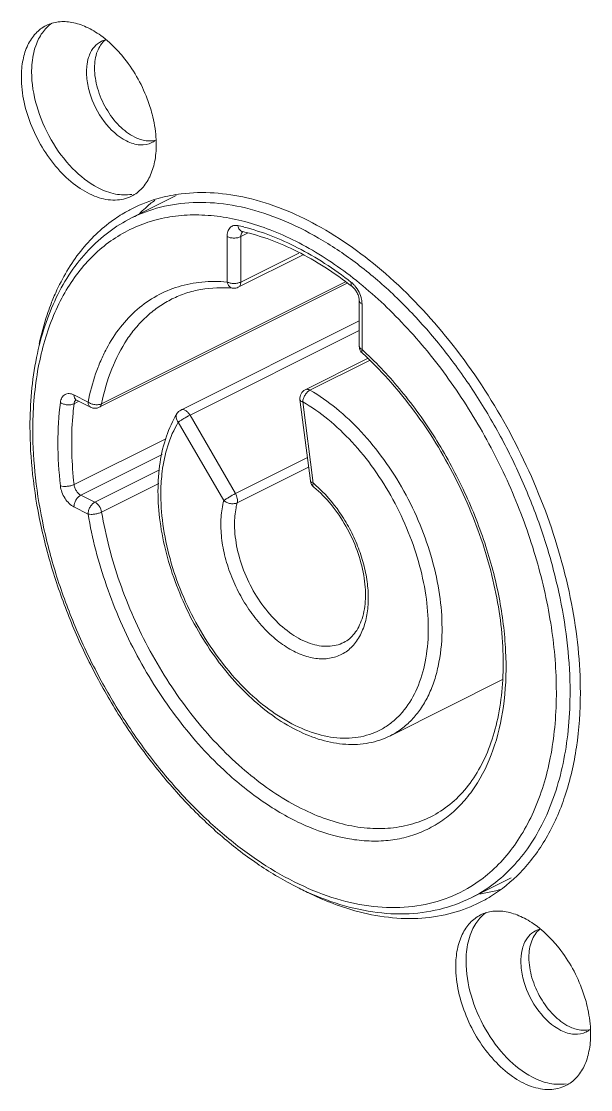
# Model space of a CAD drawing. Header units: millimetres. Extents: x 0 to 2382, y 0 to 1684.
# Drawn here: x 1899.92 to 1917.52, y 928.95 to 961.98 of the extents above; entities that cross this region are included whole.
import ezdxf

# ---------------------------------------------------------------- set-up
doc = ezdxf.new("R2010")
doc.units = ezdxf.units.MM
doc.layers.get('0').update_dxf_attribs({"lineweight": 13})

msp = doc.modelspace()

# ---------------------------------------------------------------- linework, layer by layer
at = {"lineweight": 9}
for p, q in [((1903.323, 955.903), (1904.707, 956.594)), ((1906.914, 955.431), (1906.704, 955.326)), ((1906.757, 955.481), (1906.755, 955.481)), ((1906.28, 953.922), (1906.28, 955.326)), ((1906.704, 955.326), (1906.704, 953.922)), ((1908.616, 954.755), (1906.626, 953.76)), ((1906.704, 953.922), (1908.493, 954.817)), ((1902.326, 950.05), (1909.997, 953.885)), ((1902.399, 950.158), (1909.936, 953.927)), ((1910.364, 953.346), (1910.364, 951.942)), ((1910.452, 953.24), (1910.452, 951.836)), ((1904.848, 949.964), (1910.364, 952.722)), ((1910.364, 952.42), (1905.133, 949.805)), ((1910.623, 951.556), (1908.696, 950.592)), ((1910.681, 951.496), (1908.843, 950.577)), ((1901.543, 950.43), (1901.98, 950.212)), ((1901.545, 950.159), (1901.692, 950.233)), ((1901.594, 950.278), (1901.621, 950.268)), ((1901.621, 950.268), (1902.058, 950.05)), ((1908.532, 950.286), (1908.855, 947.77)), ((1908.941, 947.702), (1908.618, 950.218)), ((1905.133, 949.805), (1906.539, 947.379)), ((1900.27, 949.435), (1900.27, 949.335)), ((1904.77, 949.59), (1906.177, 947.164)), ((1904.38, 949.077), (1901.545, 947.66)), ((1904.27, 948.59), (1901.755, 947.332)), ((1906.539, 947.379), (1908.763, 948.491)), ((1902.192, 947.114), (1904.185, 948.11)), ((1908.8, 948.199), (1906.593, 947.096)), ((1904.165, 947.689), (1902.399, 946.807)), ((1901.755, 947.332), (1902.192, 947.114)), ((1901.98, 946.748), (1901.543, 946.966)), ((1911.328, 939.892), (1914.801, 941.629)), ((1916.462, 941.139), (1916.462, 941.239)), ((1913.833, 934.884), (1915.06, 935.497))]:
    msp.add_line(p, q, dxfattribs=at)
for centre, radius, start, end in [((1902.686, 960.761), 0.672, 104.1946, 116.4443), ((1903.637, 960.419), 1.706, 174.1614, 180.0597), ((1903.656, 958.824), 0.661, 296.5255, 305.9032), ((1905.468, 951.79), 4.896, 97.1263, 101.1028), ((1906.908, 952.698), 4.722, 127.2805, 131.9532), ((1905.383, 952.14), 4.536, 118.8062, 125.3116), ((1905.369, 952.164), 4.508, 116.556, 118.7961), ((1905.3, 951.948), 4.422, 110.613, 116.5618), ((1907.022, 952.571), 4.893, 131.9466, 134.953), ((1905.173, 949.222), 6.604, 75.7756, 77.4249), ((1906.837, 955.382), 0.12, 125.7334, 135.9768), ((1906.492, 954.028), 0.3, 264.9774, 296.5651), ((1907.555, 950.642), 7.208, 155.838, 159.2559), ((1910.664, 951.942), 0.3, 180.0052, 227.6316), ((1902.843, 943.494), 11.291, 47.1876, 47.6312), ((1908.83, 950.324), 0.3, 116.5651, 187.3515), ((1901.672, 950.37), 0.113, 234.0644, 243.4397), ((1902.192, 950.318), 0.3, 243.2663, 296.5651), ((1904.983, 949.696), 0.3, 116.5651, 148.825), ((1909.153, 947.809), 0.3, 187.2995, 230.6864), ((1906.598, 944.842), 3.698, 49.1319, 50.6805), ((1909.679, 946.427), 3.169, 180.0041, 181.9473), ((1906.484, 943.218), 6.443, 359.0582, 0.0019), ((1904.504, 941.239), 12.383, 359.5085, 0.0005), ((1913.029, 943.695), 9.641, 242.0659, 244.8197), ((1913.384, 939.861), 4.913, 278.3782, 279.3051), ((1913.399, 939.773), 4.823, 279.3006, 281.8241), ((1913.427, 939.642), 4.689, 281.8186, 286.8205), ((1912.068, 938.768), 4.513, 294.1542, 296.5552), ((1916.121, 933.259), 0.672, 104.1946, 116.4443), ((1917.072, 932.917), 1.706, 174.1614, 180.0597), ((1917.091, 931.322), 0.661, 296.5255, 305.9032)]:
    msp.add_arc(centre, radius, start, end, dxfattribs=at)
for points, knots in [([(1902.372, 961.544), (1902.232, 961.645), (1901.948, 961.815), (1901.499, 961.966), (1901.066, 961.989), (1900.8, 961.912), (1900.683, 961.853)], [0, 0, 0, 0, 0.28865, 0.548043, 0.78175, 1, 1, 1, 1]), ([(1900.683, 961.853), (1900.563, 961.793), (1900.335, 961.62), (1900.091, 961.246), (1899.945, 960.779), (1899.916, 960.437), (1899.916, 960.258)], [0, 0, 0, 0, 0.217102, 0.450323, 0.710568, 1, 1, 1, 1]), ([(1900.36, 961.228), (1900.41, 961.371), (1900.538, 961.634), (1900.744, 961.846), (1900.856, 961.926)], [0, 0, 0, 0, 0.523161, 1, 1, 1, 1]), ([(1902.386, 961.363), (1902.306, 961.324), (1902.157, 961.204), (1902.062, 961.04), (1902.025, 960.95)], [0, 0, 0, 0, 0.478296, 1, 1, 1, 1]), ([(1902.179, 960.541), (1902.179, 960.715), (1902.22, 961.038), (1902.402, 961.321), (1902.515, 961.411)], [0, 0, 0, 0, 0.546192, 1, 1, 1, 1]), ([(1903.051, 960.899), (1902.999, 960.962), (1902.793, 961.197), (1902.56, 961.409), (1902.372, 961.544)], [0, 0, 0, 0, 0.26041, 1, 1, 1, 1]), ([(1900.234, 960.417), (1900.234, 960.49), (1900.244, 960.764), (1900.294, 961.038), (1900.36, 961.228)], [0, 0, 0, 0, 0.265153, 1, 1, 1, 1]), ([(1902.025, 960.95), (1902.014, 960.923), (1901.973, 960.807), (1901.95, 960.685), (1901.94, 960.592)], [0, 0, 0, 0, 0.237688, 1, 1, 1, 1]), ([(1903.961, 959.113), (1903.919, 959.275), (1903.713, 959.914), (1903.371, 960.51), (1903.051, 960.899)], [0, 0, 0, 0, 0.248998, 1, 1, 1, 1]), ([(1903.328, 956.633), (1903.163, 956.604), (1902.796, 956.618), (1902.147, 956.867), (1901.438, 957.432), (1900.793, 958.31), (1900.355, 959.331), (1900.234, 960.064), (1900.234, 960.417)], [0, 0, 0, 0, 0.093543, 0.199585, 0.384116, 0.591115, 0.802825, 1, 1, 1, 1]), ([(1901.931, 960.417), (1901.931, 960.367), (1901.94, 960.155), (1901.981, 959.945), (1902.025, 959.79)], [0, 0, 0, 0, 0.237813, 1, 1, 1, 1]), ([(1903.421, 958.404), (1903.245, 958.491), (1902.907, 958.754), (1902.517, 959.277), (1902.252, 959.888), (1902.179, 960.329), (1902.179, 960.541)], [0, 0, 0, 0, 0.229426, 0.48792, 0.753051, 1, 1, 1, 1]), ([(1899.916, 960.258), (1899.916, 959.737), (1900.168, 958.674), (1900.871, 957.537), (1901.628, 956.855), (1902.214, 956.533), (1902.799, 956.416), (1903.167, 956.5), (1903.321, 956.576)], [0, 0, 0, 0, 0.274468, 0.560716, 0.691905, 0.808276, 0.909287, 1, 1, 1, 1]), ([(1902.025, 959.79), (1902.119, 959.464), (1902.412, 958.878), (1902.897, 958.419), (1903.169, 958.283)], [0, 0, 0, 0, 0.526961, 1, 1, 1, 1]), ([(1904.088, 958.172), (1904.088, 958.248), (1904.076, 958.565), (1904.022, 958.879), (1903.961, 959.113)], [0, 0, 0, 0, 0.238833, 1, 1, 1, 1]), ([(1903.894, 958.285), (1903.856, 958.285), (1903.692, 958.294), (1903.533, 958.348), (1903.421, 958.404)], [0, 0, 0, 0, 0.233135, 1, 1, 1, 1]), ([(1903.169, 958.283), (1903.298, 958.218), (1903.56, 958.131), (1903.84, 958.177), (1903.951, 958.233)], [0, 0, 0, 0, 0.536293, 1, 1, 1, 1]), ([(1903.321, 956.576), (1903.441, 956.637), (1903.669, 956.809), (1903.913, 957.184), (1904.059, 957.651), (1904.088, 957.993), (1904.088, 958.172)], [0, 0, 0, 0, 0.217102, 0.450323, 0.710568, 1, 1, 1, 1]), ([(1917.205, 941.221), (1917.205, 942.147), (1916.998, 944.065), (1916.186, 946.896), (1914.909, 949.639), (1913.246, 952.121), (1911.299, 954.191), (1909.182, 955.72), (1907.015, 956.615), (1905.534, 956.733), (1904.86, 956.648)], [0, 0, 0, 0, 0.128357, 0.2657, 0.406892, 0.54626, 0.67839, 0.798968, 0.905794, 1, 1, 1, 1]), ([(1904.525, 956.595), (1904.422, 956.575), (1904.019, 956.482), (1903.629, 956.335), (1903.353, 956.197)], [0, 0, 0, 0, 0.252776, 1, 1, 1, 1]), ([(1903.744, 956.086), (1904.056, 956.203), (1904.721, 956.371), (1905.776, 956.408), (1906.879, 956.236), (1908.009, 955.861), (1909.147, 955.292), (1910.273, 954.54), (1911.366, 953.619), (1912.407, 952.546), (1913.376, 951.34), (1914.257, 950.024), (1915.033, 948.623), (1915.689, 947.162), (1916.213, 945.668), (1916.596, 944.169), (1916.831, 942.692), (1916.887, 941.716), (1916.887, 941.239)], [0, 0, 0, 0, 0.044811, 0.091517, 0.141108, 0.194215, 0.251117, 0.311787, 0.375944, 0.44311, 0.512656, 0.583847, 0.655879, 0.727911, 0.799107, 0.868657, 0.935836, 1, 1, 1, 1]), ([(1900.27, 949.435), (1900.275, 950.051), (1900.352, 950.958), (1900.622, 952.105), (1900.894, 952.882), (1901.238, 953.587), (1901.651, 954.213), (1902.13, 954.755), (1902.671, 955.205), (1903.267, 955.559), (1903.913, 955.814), (1904.601, 955.966), (1905.324, 956.015), (1906.076, 955.96), (1906.848, 955.802), (1907.634, 955.544), (1908.714, 955.059), (1910.053, 954.206), (1911.555, 952.875), (1912.937, 951.261), (1914.148, 949.426), (1915.144, 947.436), (1915.886, 945.366), (1916.349, 943.292), (1916.462, 941.909), (1916.462, 941.239)], [0, 0, 0, 0, 0.063112, 0.092546, 0.120551, 0.147213, 0.172677, 0.197166, 0.220966, 0.244416, 0.267884, 0.291736, 0.316308, 0.341879, 0.368664, 0.396806, 0.42638, 0.489766, 0.558414, 0.631222, 0.706682, 0.783052, 0.858517, 0.931334, 1, 1, 1, 1]), ([(1900.182, 949.441), (1900.182, 950.16), (1900.272, 951.218), (1900.618, 952.546), (1900.971, 953.435), (1901.421, 954.228), (1901.966, 954.915), (1902.599, 955.484), (1903.076, 955.779), (1903.323, 955.903)], [0, 0, 0, 0, 0.285315, 0.417838, 0.543751, 0.663702, 0.778744, 0.890281, 1, 1, 1, 1]), ([(1902.761, 955.842), (1902.381, 955.573), (1901.677, 954.89), (1901.184, 954.048), (1900.979, 953.592)], [0, 0, 0, 0, 0.48222, 1, 1, 1, 1]), ([(1906.611, 955.667), (1906.568, 955.677), (1906.5, 955.678), (1906.42, 955.645), (1906.351, 955.59), (1906.292, 955.48), (1906.28, 955.38), (1906.28, 955.326)], [0, 0, 0, 0, 0.237299, 0.348966, 0.461985, 0.708429, 1, 1, 1, 1]), ([(1906.611, 955.667), (1906.615, 955.644), (1906.627, 955.6), (1906.659, 955.543), (1906.703, 955.5), (1906.739, 955.485), (1906.757, 955.481)], [0, 0, 0, 0, 0.281682, 0.540737, 0.777236, 1, 1, 1, 1]), ([(1906.716, 955.406), (1906.714, 955.4), (1906.707, 955.374), (1906.704, 955.346), (1906.704, 955.326)], [0, 0, 0, 0, 0.235679, 1, 1, 1, 1]), ([(1906.751, 955.465), (1906.747, 955.461), (1906.732, 955.443), (1906.722, 955.422), (1906.716, 955.406)], [0, 0, 0, 0, 0.236782, 1, 1, 1, 1]), ([(1910.149, 953.781), (1909.876, 953.993), (1909.325, 954.384), (1908.22, 955.017), (1907.342, 955.35), (1906.757, 955.481)], [0, 0, 0, 0, 0.271831, 0.529585, 1, 1, 1, 1]), ([(1910.121, 953.912), (1909.855, 954.119), (1909.317, 954.502), (1908.233, 955.134), (1907.372, 955.477), (1906.796, 955.623)], [0, 0, 0, 0, 0.268997, 0.525691, 1, 1, 1, 1]), ([(1906.704, 955.326), (1906.674, 955.31), (1906.603, 955.289), (1906.492, 955.278), (1906.381, 955.289), (1906.311, 955.31), (1906.28, 955.326)], [0, 0, 0, 0, 0.23537, 0.5, 0.76463, 1, 1, 1, 1]), ([(1906.28, 953.922), (1906.022, 953.945), (1905.511, 953.947), (1904.77, 953.803), (1904.088, 953.515), (1903.478, 953.088), (1902.954, 952.531), (1902.599, 951.975), (1902.362, 951.482), (1902.152, 950.938), (1902.039, 950.507), (1901.98, 950.212)], [0, 0, 0, 0, 0.123779, 0.242283, 0.358274, 0.474896, 0.595188, 0.721695, 0.787935, 0.856363, 1, 1, 1, 1]), ([(1906.466, 953.73), (1906.134, 953.759), (1905.636, 953.744), (1905.007, 953.588), (1904.715, 953.468), (1904.575, 953.398)], [0, 0, 0, 0, 0.514426, 0.759263, 1, 1, 1, 1]), ([(1906.28, 953.922), (1906.286, 953.897), (1906.304, 953.848), (1906.346, 953.787), (1906.401, 953.744), (1906.445, 953.731), (1906.466, 953.73)], [0, 0, 0, 0, 0.279586, 0.53854, 0.775949, 1, 1, 1, 1]), ([(1906.28, 953.922), (1906.311, 953.907), (1906.381, 953.885), (1906.492, 953.875), (1906.603, 953.885), (1906.674, 953.907), (1906.704, 953.922)], [0, 0, 0, 0, 0.23537, 0.500001, 0.764631, 1, 1, 1, 1]), ([(1906.704, 953.922), (1906.704, 953.904), (1906.701, 953.869), (1906.686, 953.822), (1906.662, 953.784), (1906.638, 953.766), (1906.626, 953.76)], [0, 0, 0, 0, 0.289581, 0.549661, 0.782849, 1, 1, 1, 1]), ([(1910.121, 953.912), (1910.118, 953.898), (1910.115, 953.872), (1910.117, 953.834), (1910.128, 953.803), (1910.142, 953.787), (1910.149, 953.781)], [0, 0, 0, 0, 0.303685, 0.567778, 0.795087, 1, 1, 1, 1]), ([(1910.228, 953.809), (1910.22, 953.819), (1910.187, 953.856), (1910.15, 953.889), (1910.121, 953.912)], [0, 0, 0, 0, 0.258292, 1, 1, 1, 1]), ([(1910.149, 953.781), (1910.18, 953.758), (1910.238, 953.696), (1910.306, 953.586), (1910.351, 953.466), (1910.364, 953.384), (1910.364, 953.346)], [0, 0, 0, 0, 0.230534, 0.502697, 0.773601, 1, 1, 1, 1]), ([(1910.436, 953.386), (1910.421, 953.464), (1910.367, 953.615), (1910.28, 953.749), (1910.228, 953.809)], [0, 0, 0, 0, 0.499336, 1, 1, 1, 1]), ([(1904.575, 953.398), (1904.439, 953.33), (1904.173, 953.173), (1903.807, 952.885), (1903.474, 952.543), (1903.072, 952.012), (1902.668, 951.221), (1902.472, 950.525), (1902.399, 950.158)], [0, 0, 0, 0, 0.113472, 0.228242, 0.345535, 0.46643, 0.72199, 1, 1, 1, 1]), ([(1910.452, 953.24), (1910.439, 953.246), (1910.415, 953.26), (1910.387, 953.286), (1910.368, 953.315), (1910.364, 953.336), (1910.364, 953.346)], [0, 0, 0, 0, 0.301881, 0.565479, 0.793524, 1, 1, 1, 1]), ([(1910.452, 953.24), (1910.452, 953.252), (1910.45, 953.301), (1910.444, 953.35), (1910.436, 953.386)], [0, 0, 0, 0, 0.240977, 1, 1, 1, 1]), ([(1900.815, 953.195), (1900.779, 953.1), (1900.64, 952.71), (1900.532, 952.308), (1900.466, 952.001)], [0, 0, 0, 0, 0.243439, 1, 1, 1, 1]), ([(1906.28, 938.738), (1906.669, 938.382), (1907.465, 937.752), (1908.742, 937.05), (1909.828, 936.715), (1910.663, 936.624), (1911.254, 936.641), (1911.818, 936.742), (1912.35, 936.925), (1912.842, 937.19), (1913.291, 937.534), (1913.692, 937.952), (1914.167, 938.617), (1914.615, 939.627), (1914.896, 941.015), (1914.932, 942.558), (1914.723, 944.199), (1914.276, 945.88), (1913.609, 947.538), (1912.747, 949.113), (1911.721, 950.545), (1910.931, 951.393), (1910.516, 951.777)], [0, 0, 0, 0, 0.066849, 0.128165, 0.183754, 0.209642, 0.234466, 0.25849, 0.282036, 0.305465, 0.329147, 0.353432, 0.378622, 0.432508, 0.492005, 0.55718, 0.627323, 0.701185, 0.777162, 0.853475, 0.928312, 1, 1, 1, 1]), ([(1910.364, 951.942), (1910.364, 951.933), (1910.368, 951.911), (1910.387, 951.883), (1910.415, 951.857), (1910.439, 951.843), (1910.452, 951.836)], [0, 0, 0, 0, 0.206477, 0.434529, 0.698129, 1, 1, 1, 1]), ([(1910.452, 951.836), (1910.448, 951.824), (1910.442, 951.801), (1910.44, 951.768), (1910.446, 951.741), (1910.456, 951.726), (1910.462, 951.721)], [0, 0, 0, 0, 0.314159, 0.581288, 0.804384, 1, 1, 1, 1]), ([(1912.581, 937.388), (1912.789, 937.492), (1913.19, 937.752), (1913.707, 938.274), (1914.136, 938.924), (1914.468, 939.689), (1914.697, 940.557), (1914.818, 941.513), (1914.828, 942.539), (1914.727, 943.616), (1914.516, 944.725), (1914.089, 946.23), (1913.31, 948.061), (1912.057, 950.053), (1911.019, 951.213), (1910.462, 951.721)], [0, 0, 0, 0, 0.042782, 0.087131, 0.134253, 0.185025, 0.239858, 0.298822, 0.361708, 0.4281, 0.497423, 0.568988, 0.715589, 0.861427, 1, 1, 1, 1]), ([(1901.543, 950.43), (1901.519, 950.442), (1901.471, 950.462), (1901.397, 950.475), (1901.327, 950.469), (1901.264, 950.445), (1901.21, 950.404), (1901.167, 950.346), (1901.137, 950.275), (1901.127, 950.223), (1901.123, 950.195)], [0, 0, 0, 0, 0.138259, 0.264854, 0.382008, 0.494401, 0.607733, 0.727464, 0.857697, 1, 1, 1, 1]), ([(1901.543, 950.43), (1901.543, 950.4), (1901.551, 950.342), (1901.585, 950.293), (1901.605, 950.278)], [0, 0, 0, 0, 0.547639, 1, 1, 1, 1]), ([(1908.618, 950.218), (1908.62, 950.253), (1908.636, 950.327), (1908.685, 950.429), (1908.754, 950.517), (1908.813, 950.562), (1908.843, 950.577)], [0, 0, 0, 0, 0.243382, 0.508286, 0.768676, 1, 1, 1, 1]), ([(1908.696, 950.592), (1908.706, 950.597), (1908.729, 950.605), (1908.781, 950.605), (1908.819, 950.59), (1908.843, 950.577)], [0, 0, 0, 0, 0.224611, 0.461501, 1, 1, 1, 1]), ([(1908.843, 950.577), (1909.127, 950.413), (1909.688, 950.02), (1910.454, 949.294), (1911.155, 948.433), (1911.766, 947.467), (1912.267, 946.428), (1912.639, 945.354), (1912.87, 944.281), (1912.927, 943.566), (1912.927, 943.219)], [0, 0, 0, 0, 0.112503, 0.233422, 0.36081, 0.492132, 0.624545, 0.755123, 0.881073, 1, 1, 1, 1]), ([(1901.123, 950.195), (1901.071, 949.782), (1901.022, 948.921), (1901.074, 948.061), (1901.123, 947.621)], [0, 0, 0, 0, 0.485319, 1, 1, 1, 1]), ([(1901.123, 950.195), (1901.153, 950.175), (1901.221, 950.144), (1901.333, 950.122), (1901.444, 950.124), (1901.515, 950.144), (1901.545, 950.159)], [0, 0, 0, 0, 0.24359, 0.5085, 0.768778, 1, 1, 1, 1]), ([(1901.545, 950.159), (1901.533, 950.061), (1901.489, 949.658), (1901.472, 949.253), (1901.472, 948.946)], [0, 0, 0, 0, 0.24405, 1, 1, 1, 1]), ([(1901.569, 950.235), (1901.566, 950.229), (1901.554, 950.206), (1901.548, 950.179), (1901.545, 950.159)], [0, 0, 0, 0, 0.234438, 1, 1, 1, 1]), ([(1901.606, 950.277), (1901.603, 950.274), (1901.588, 950.262), (1901.576, 950.247), (1901.569, 950.235)], [0, 0, 0, 0, 0.241942, 1, 1, 1, 1]), ([(1902.057, 950.05), (1902.045, 950.056), (1902.022, 950.074), (1901.997, 950.112), (1901.983, 950.159), (1901.98, 950.194), (1901.98, 950.212)], [0, 0, 0, 0, 0.217025, 0.450434, 0.710904, 1, 1, 1, 1]), ([(1901.98, 950.212), (1902.009, 950.19), (1902.076, 950.154), (1902.187, 950.126), (1902.298, 950.124), (1902.369, 950.143), (1902.399, 950.158)], [0, 0, 0, 0, 0.247708, 0.512719, 0.770757, 1, 1, 1, 1]), ([(1902.399, 950.158), (1902.394, 950.135), (1902.379, 950.091), (1902.345, 950.059), (1902.326, 950.05)], [0, 0, 0, 0, 0.53498, 1, 1, 1, 1]), ([(1908.618, 950.218), (1908.606, 950.221), (1908.581, 950.231), (1908.548, 950.25), (1908.534, 950.274), (1908.533, 950.286)], [0, 0, 0, 0, 0.32069, 0.705595, 1, 1, 1, 1]), ([(1908.618, 950.218), (1908.892, 950.06), (1909.432, 949.68), (1910.17, 948.978), (1910.843, 948.144), (1911.427, 947.209), (1911.902, 946.205), (1912.252, 945.169), (1912.462, 944.136), (1912.507, 943.45), (1912.502, 943.118)], [0, 0, 0, 0, 0.112689, 0.233891, 0.361593, 0.493174, 0.625705, 0.75618, 0.881751, 1, 1, 1, 1]), ([(1911.328, 939.892), (1911.12, 939.788), (1910.665, 939.636), (1909.931, 939.599), (1909.17, 939.741), (1908.404, 940.052), (1907.651, 940.517), (1906.929, 941.121), (1906.255, 941.846), (1905.649, 942.673), (1905.125, 943.576), (1904.7, 944.532), (1904.385, 945.512), (1904.19, 946.489), (1904.12, 947.435), (1904.18, 948.327), (1904.37, 949.14), (1904.593, 949.631), (1904.726, 949.851)], [0, 0, 0, 0, 0.048378, 0.098363, 0.151334, 0.208222, 0.269397, 0.334688, 0.403477, 0.474814, 0.54753, 0.620346, 0.691975, 0.761225, 0.827105, 0.888936, 0.946475, 1, 1, 1, 1]), ([(1904.77, 949.59), (1904.754, 949.61), (1904.725, 949.653), (1904.701, 949.722), (1904.7, 949.791), (1904.715, 949.833), (1904.726, 949.851)], [0, 0, 0, 0, 0.279739, 0.53869, 0.776031, 1, 1, 1, 1]), ([(1905.133, 949.805), (1905.067, 949.772), (1904.97, 949.717), (1904.85, 949.644), (1904.794, 949.607), (1904.77, 949.59)], [0, 0, 0, 0, 0.525539, 0.789339, 1, 1, 1, 1]), ([(1904.848, 949.964), (1904.859, 949.969), (1904.881, 949.977), (1904.932, 949.978), (1905, 949.952), (1905.074, 949.891), (1905.115, 949.835), (1905.133, 949.805)], [0, 0, 0, 0, 0.095979, 0.196927, 0.425984, 0.697866, 1, 1, 1, 1]), ([(1913.833, 934.884), (1913.519, 934.727), (1912.844, 934.482), (1911.756, 934.346), (1910.615, 934.437), (1909.444, 934.748), (1908.264, 935.267), (1907.097, 935.983), (1905.961, 936.879), (1904.877, 937.94), (1903.865, 939.144), (1902.945, 940.468), (1902.132, 941.887), (1901.443, 943.373), (1900.892, 944.898), (1900.488, 946.433), (1900.241, 947.948), (1900.182, 948.951), (1900.182, 949.441)], [0, 0, 0, 0, 0.046192, 0.093605, 0.143305, 0.196087, 0.252412, 0.312413, 0.375931, 0.442567, 0.511735, 0.582713, 0.654687, 0.726795, 0.79817, 0.867979, 0.935468, 1, 1, 1, 1]), ([(1904.23, 947.456), (1904.234, 947.659), (1904.282, 948.394), (1904.493, 949.132), (1904.77, 949.59)], [0, 0, 0, 0, 0.274375, 1, 1, 1, 1]), ([(1913.821, 935.232), (1913.534, 935.055), (1912.909, 934.765), (1911.878, 934.558), (1910.777, 934.579), (1909.632, 934.825), (1908.466, 935.288), (1907.3, 935.956), (1906.158, 936.815), (1905.063, 937.848), (1904.035, 939.034), (1903.097, 940.348), (1902.267, 941.763), (1901.562, 943.251), (1900.997, 944.78), (1900.584, 946.32), (1900.33, 947.839), (1900.27, 948.845), (1900.27, 949.335)], [0, 0, 0, 0, 0.044861, 0.090672, 0.1388, 0.190255, 0.245617, 0.305064, 0.368432, 0.43529, 0.505002, 0.576783, 0.649748, 0.722957, 0.795462, 0.866344, 0.934767, 1, 1, 1, 1]), ([(1901.472, 948.946), (1901.472, 948.841), (1901.478, 948.411), (1901.509, 947.982), (1901.545, 947.66)], [0, 0, 0, 0, 0.244977, 1, 1, 1, 1]), ([(1908.855, 947.77), (1908.856, 947.763), (1908.864, 947.743), (1908.895, 947.719), (1908.924, 947.707), (1908.941, 947.702)], [0, 0, 0, 0, 0.191093, 0.539193, 1, 1, 1, 1]), ([(1901.123, 947.621), (1901.154, 947.611), (1901.225, 947.6), (1901.335, 947.602), (1901.445, 947.62), (1901.514, 947.644), (1901.545, 947.66)], [0, 0, 0, 0, 0.227305, 0.491628, 0.760408, 1, 1, 1, 1]), ([(1901.123, 947.621), (1901.131, 947.554), (1901.165, 947.417), (1901.258, 947.23), (1901.384, 947.073), (1901.489, 946.994), (1901.543, 946.966)], [0, 0, 0, 0, 0.253978, 0.518487, 0.773043, 1, 1, 1, 1]), ([(1901.545, 947.66), (1901.549, 947.626), (1901.566, 947.558), (1901.613, 947.464), (1901.675, 947.385), (1901.728, 947.346), (1901.755, 947.332)], [0, 0, 0, 0, 0.253948, 0.51849, 0.77307, 1, 1, 1, 1]), ([(1912.502, 943.118), (1912.496, 942.803), (1912.44, 942.202), (1912.196, 941.373), (1911.858, 940.788), (1911.519, 940.419), (1911.238, 940.194), (1910.929, 940.019), (1910.595, 939.895), (1910.24, 939.824), (1909.732, 939.8), (1909.056, 939.913), (1908.244, 940.252), (1907.441, 940.778), (1906.675, 941.474), (1905.973, 942.311), (1905.361, 943.261), (1904.862, 944.286), (1904.495, 945.349), (1904.272, 946.409), (1904.225, 947.115), (1904.23, 947.456)], [0, 0, 0, 0, 0.06283, 0.119881, 0.171628, 0.19602, 0.219761, 0.243197, 0.266699, 0.290635, 0.315335, 0.367946, 0.426023, 0.48986, 0.558907, 0.632016, 0.707641, 0.784018, 0.859321, 0.931809, 1, 1, 1, 1]), ([(1908.941, 947.702), (1908.937, 947.689), (1908.933, 947.664), (1908.934, 947.628), (1908.943, 947.598), (1908.956, 947.582), (1908.963, 947.576)], [0, 0, 0, 0, 0.306661, 0.571588, 0.79769, 1, 1, 1, 1]), ([(1909.886, 942.777), (1909.949, 942.808), (1910.071, 942.888), (1910.228, 943.052), (1910.36, 943.262), (1910.503, 943.617), (1910.583, 944.16), (1910.525, 944.878), (1910.318, 945.637), (1909.977, 946.377), (1909.526, 947.04), (1909.158, 947.417), (1908.963, 947.576)], [0, 0, 0, 0, 0.038214, 0.078851, 0.123333, 0.172742, 0.286798, 0.419124, 0.564038, 0.714307, 0.862136, 1, 1, 1, 1]), ([(1910.604, 943.635), (1910.632, 943.797), (1910.659, 944.138), (1910.621, 944.667), (1910.509, 945.215), (1910.325, 945.766), (1910.077, 946.301), (1909.678, 946.957), (1909.299, 947.394), (1909.017, 947.638)], [0, 0, 0, 0, 0.110047, 0.228747, 0.354453, 0.484906, 0.617478, 0.749374, 1, 1, 1, 1]), ([(1901.755, 947.332), (1901.725, 947.317), (1901.667, 947.272), (1901.601, 947.183), (1901.556, 947.078), (1901.543, 947.003), (1901.543, 946.966)], [0, 0, 0, 0, 0.229676, 0.488215, 0.753207, 1, 1, 1, 1]), ([(1901.98, 946.748), (1901.98, 946.784), (1901.992, 946.859), (1902.038, 946.964), (1902.104, 947.054), (1902.162, 947.099), (1902.192, 947.114)], [0, 0, 0, 0, 0.246793, 0.511786, 0.770325, 1, 1, 1, 1]), ([(1902.192, 947.114), (1902.218, 947.101), (1902.268, 947.064), (1902.349, 946.966), (1902.388, 946.872), (1902.399, 946.807)], [0, 0, 0, 0, 0.226525, 0.480048, 1, 1, 1, 1]), ([(1906.177, 947.164), (1906.132, 946.997), (1906.076, 946.636), (1906.089, 946.069), (1906.192, 945.471), (1906.381, 944.867), (1906.649, 944.279), (1906.985, 943.731), (1907.376, 943.245), (1907.807, 942.839), (1908.261, 942.53), (1908.722, 942.331), (1909.174, 942.25), (1909.599, 942.297), (1909.974, 942.475), (1910.277, 942.772), (1910.495, 943.17), (1910.577, 943.474), (1910.604, 943.635)], [0, 0, 0, 0, 0.061041, 0.127833, 0.199421, 0.274336, 0.35078, 0.426822, 0.500564, 0.570321, 0.63481, 0.693378, 0.746271, 0.794884, 0.841755, 0.889976, 0.942207, 1, 1, 1, 1]), ([(1906.177, 947.164), (1906.201, 947.182), (1906.256, 947.218), (1906.376, 947.292), (1906.473, 947.346), (1906.539, 947.379)], [0, 0, 0, 0, 0.21066, 0.474462, 1, 1, 1, 1]), ([(1906.177, 947.164), (1906.205, 947.14), (1906.271, 947.1), (1906.381, 947.067), (1906.492, 947.063), (1906.563, 947.081), (1906.593, 947.096)], [0, 0, 0, 0, 0.251286, 0.516349, 0.772397, 1, 1, 1, 1]), ([(1906.593, 947.096), (1906.579, 947.044), (1906.528, 946.825), (1906.51, 946.599), (1906.51, 946.427)], [0, 0, 0, 0, 0.237694, 1, 1, 1, 1]), ([(1906.539, 947.379), (1906.565, 947.334), (1906.601, 947.241), (1906.605, 947.139), (1906.593, 947.096)], [0, 0, 0, 0, 0.535459, 1, 1, 1, 1]), ([(1901.98, 946.748), (1902.011, 946.741), (1902.081, 946.735), (1902.19, 946.743), (1902.299, 946.766), (1902.368, 946.791), (1902.399, 946.807)], [0, 0, 0, 0, 0.223428, 0.487608, 0.75835, 1, 1, 1, 1]), ([(1901.98, 946.748), (1902.105, 945.995), (1902.5, 944.486), (1903.444, 942.341), (1904.699, 940.382), (1905.729, 939.24), (1906.28, 938.738)], [0, 0, 0, 0, 0.247643, 0.50374, 0.757897, 1, 1, 1, 1]), ([(1902.399, 946.807), (1902.522, 946.069), (1902.911, 944.588), (1903.844, 942.489), (1905.082, 940.577), (1906.099, 939.467), (1906.642, 938.981)], [0, 0, 0, 0, 0.24795, 0.504337, 0.758473, 1, 1, 1, 1]), ([(1906.512, 946.32), (1906.52, 946.071), (1906.595, 945.56), (1906.847, 944.816), (1907.224, 944.114), (1907.7, 943.504), (1908.24, 943.03), (1908.733, 942.769), (1909.122, 942.669), (1909.394, 942.649), (1909.652, 942.682), (1909.812, 942.74), (1909.886, 942.777)], [0, 0, 0, 0, 0.134315, 0.277301, 0.422522, 0.563122, 0.693052, 0.808336, 0.860376, 0.909064, 0.955219, 1, 1, 1, 1]), ([(1912.926, 943.113), (1912.92, 942.75), (1912.866, 942.218), (1912.683, 941.552), (1912.501, 941.11), (1912.273, 940.717), (1912, 940.378), (1911.686, 940.098), (1911.45, 939.953), (1911.328, 939.892)], [0, 0, 0, 0, 0.288248, 0.421527, 0.547654, 0.667293, 0.781499, 0.891781, 1, 1, 1, 1]), ([(1916.462, 941.139), (1916.459, 940.809), (1916.427, 940.163), (1916.254, 938.945), (1915.917, 937.813), (1915.401, 936.825), (1914.948, 936.191), (1914.424, 935.653), (1914.027, 935.359), (1913.821, 935.232)], [0, 0, 0, 0, 0.147006, 0.287318, 0.54682, 0.66707, 0.781826, 0.892292, 1, 1, 1, 1]), ([(1916.886, 941.132), (1916.883, 940.772), (1916.846, 940.067), (1916.691, 939.048), (1916.438, 938.103), (1916.091, 937.244), (1915.653, 936.482), (1915.128, 935.825), (1914.523, 935.282), (1914.068, 935.001), (1913.833, 934.884)], [0, 0, 0, 0, 0.148091, 0.288938, 0.422299, 0.548444, 0.667993, 0.782024, 0.892064, 1, 1, 1, 1]), ([(1915.351, 935.665), (1915.657, 935.981), (1916.208, 936.727), (1916.786, 938.051), (1917.133, 939.577), (1917.205, 940.659), (1917.205, 941.221)], [0, 0, 0, 0, 0.220493, 0.458862, 0.718733, 1, 1, 1, 1]), ([(1906.642, 938.981), (1906.887, 938.763), (1907.382, 938.359), (1908.162, 937.847), (1908.95, 937.45), (1909.733, 937.174), (1910.5, 937.026), (1911.241, 937.008), (1911.941, 937.122), (1912.377, 937.286), (1912.581, 937.388)], [0, 0, 0, 0, 0.150741, 0.293925, 0.428964, 0.555827, 0.674962, 0.787458, 0.895041, 1, 1, 1, 1]), ([(1914.086, 934.731), (1914.202, 934.789), (1914.662, 935.044), (1915.076, 935.381), (1915.351, 935.665)], [0, 0, 0, 0, 0.247581, 1, 1, 1, 1]), ([(1908.928, 934.971), (1909.015, 934.929), (1909.36, 934.774), (1909.714, 934.641), (1909.982, 934.556)], [0, 0, 0, 0, 0.256005, 1, 1, 1, 1]), ([(1909.982, 934.556), (1910.649, 934.345), (1911.682, 934.168), (1913.017, 934.321), (1913.629, 934.521), (1913.915, 934.65)], [0, 0, 0, 0, 0.523092, 0.765193, 1, 1, 1, 1]), ([(1914.118, 934.351), (1913.998, 934.291), (1913.77, 934.118), (1913.526, 933.744), (1913.38, 933.276), (1913.351, 932.935), (1913.351, 932.756)], [0, 0, 0, 0, 0.217102, 0.450323, 0.710568, 1, 1, 1, 1]), ([(1913.795, 933.726), (1913.845, 933.868), (1913.973, 934.132), (1914.179, 934.344), (1914.291, 934.423)], [0, 0, 0, 0, 0.523161, 1, 1, 1, 1]), ([(1915.807, 934.042), (1915.667, 934.143), (1915.383, 934.313), (1914.934, 934.464), (1914.501, 934.487), (1914.235, 934.41), (1914.118, 934.351)], [0, 0, 0, 0, 0.28865, 0.548043, 0.78175, 1, 1, 1, 1]), ([(1915.821, 933.861), (1915.742, 933.822), (1915.592, 933.702), (1915.497, 933.538), (1915.46, 933.448)], [0, 0, 0, 0, 0.478296, 1, 1, 1, 1]), ([(1915.614, 933.039), (1915.614, 933.213), (1915.655, 933.536), (1915.837, 933.819), (1915.95, 933.909)], [0, 0, 0, 0, 0.546192, 1, 1, 1, 1]), ([(1916.486, 933.397), (1916.434, 933.46), (1916.228, 933.695), (1915.995, 933.907), (1915.807, 934.042)], [0, 0, 0, 0, 0.26041, 1, 1, 1, 1]), ([(1913.669, 932.915), (1913.669, 932.987), (1913.679, 933.261), (1913.729, 933.535), (1913.795, 933.726)], [0, 0, 0, 0, 0.265153, 1, 1, 1, 1]), ([(1915.46, 933.448), (1915.449, 933.421), (1915.408, 933.305), (1915.385, 933.183), (1915.375, 933.09)], [0, 0, 0, 0, 0.237688, 1, 1, 1, 1]), ([(1917.396, 931.611), (1917.354, 931.773), (1917.148, 932.412), (1916.806, 933.008), (1916.486, 933.397)], [0, 0, 0, 0, 0.248998, 1, 1, 1, 1]), ([(1916.763, 929.131), (1916.598, 929.102), (1916.231, 929.116), (1915.582, 929.364), (1914.873, 929.93), (1914.228, 930.807), (1913.79, 931.829), (1913.669, 932.562), (1913.669, 932.915)], [0, 0, 0, 0, 0.093543, 0.199585, 0.384116, 0.591115, 0.802825, 1, 1, 1, 1]), ([(1915.366, 932.915), (1915.366, 932.864), (1915.375, 932.653), (1915.416, 932.443), (1915.46, 932.288)], [0, 0, 0, 0, 0.237813, 1, 1, 1, 1]), ([(1916.856, 930.902), (1916.68, 930.989), (1916.342, 931.252), (1915.952, 931.774), (1915.687, 932.386), (1915.614, 932.827), (1915.614, 933.039)], [0, 0, 0, 0, 0.229426, 0.48792, 0.753051, 1, 1, 1, 1]), ([(1913.351, 932.756), (1913.351, 932.235), (1913.603, 931.172), (1914.306, 930.035), (1915.063, 929.352), (1915.649, 929.031), (1916.234, 928.914), (1916.602, 928.997), (1916.756, 929.074)], [0, 0, 0, 0, 0.274468, 0.560716, 0.691905, 0.808276, 0.909287, 1, 1, 1, 1]), ([(1915.46, 932.288), (1915.554, 931.962), (1915.847, 931.376), (1916.332, 930.916), (1916.604, 930.781)], [0, 0, 0, 0, 0.526961, 1, 1, 1, 1]), ([(1917.523, 930.67), (1917.523, 930.745), (1917.511, 931.062), (1917.457, 931.377), (1917.396, 931.611)], [0, 0, 0, 0, 0.238833, 1, 1, 1, 1]), ([(1917.329, 930.783), (1917.291, 930.782), (1917.127, 930.792), (1916.968, 930.846), (1916.856, 930.902)], [0, 0, 0, 0, 0.233135, 1, 1, 1, 1]), ([(1916.604, 930.781), (1916.733, 930.716), (1916.995, 930.628), (1917.275, 930.675), (1917.386, 930.731)], [0, 0, 0, 0, 0.536293, 1, 1, 1, 1]), ([(1916.756, 929.074), (1916.876, 929.134), (1917.104, 929.307), (1917.348, 929.682), (1917.494, 930.149), (1917.523, 930.49), (1917.523, 930.67)], [0, 0, 0, 0, 0.217102, 0.450323, 0.710568, 1, 1, 1, 1])]:
    msp.add_open_spline(points, degree=3, knots=knots, dxfattribs=at)
for points in [[(1904.074, 958.309), (1904.015, 958.294), (1903.954, 958.286), (1903.894, 958.285)], [(1917.509, 930.807), (1917.45, 930.792), (1917.389, 930.784), (1917.329, 930.783)]]:
    msp.add_open_spline(points, degree=3, dxfattribs=at)

doc.saveas('drawing.dxf')
